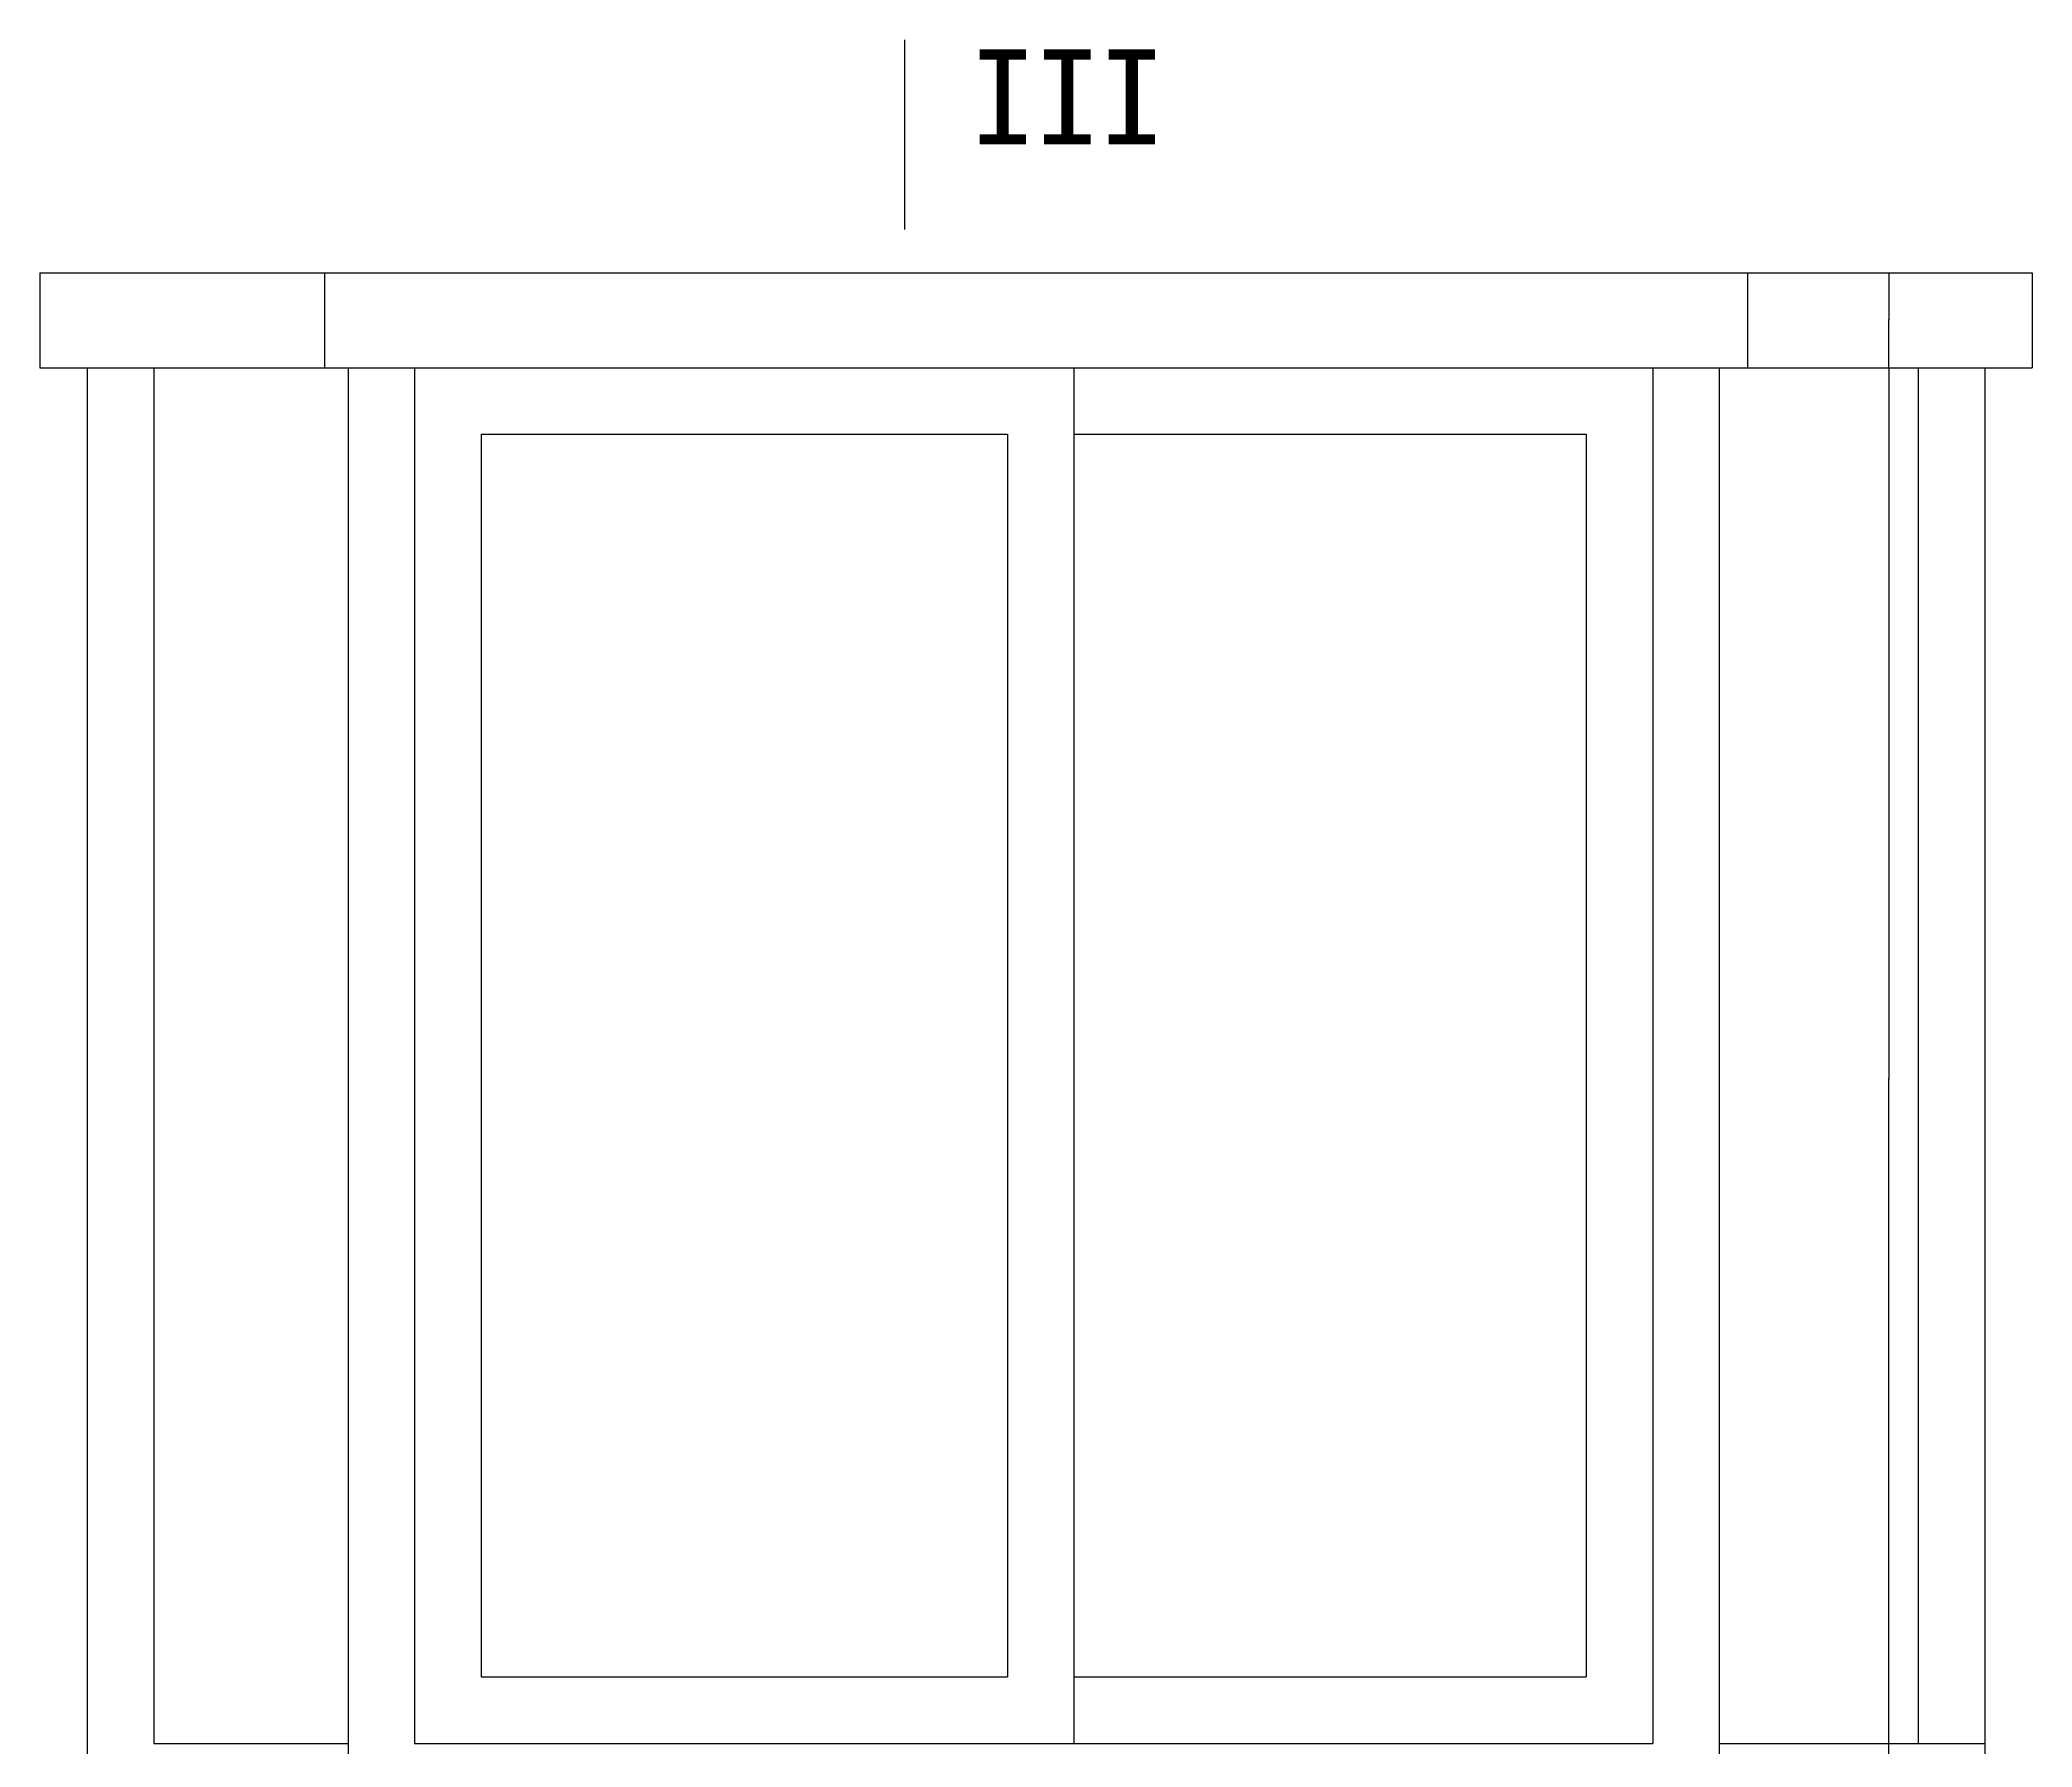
# Model space of a CAD drawing. Header units: metres. Extents: x -3162 to 6352, y -3306 to 1625.
# Drawn here: x 4252 to 6352, y -1256 to 544 of the extents above; entities that cross this region are included whole.
import ezdxf

# ---------------------------------------------------------------- set-up
doc = ezdxf.new("R2010")
doc.units = ezdxf.units.M
for name, color, linetype in [('E_WALL', 255, 'Continuous'), ('LM', 141, 'Continuous'), ('PUB_DIM', 3, 'Continuous')]:
    doc.layers.add(name, color=color, linetype=linetype)
doc.dimstyles.get("Standard").update_dxf_attribs({"dimtxt": 2.5, "dimasz": 2.5, "dimexe": 1.25, "dimexo": 0.625, "dimtad": 1, "dimcen": 2.5, "dimazin": 3, "dimtfac": 1, "dimtmove": 0, "dimatfit": 3})

# ---------------------------------------------------------------- blocks, each defined once
blk = doc.blocks.new('*D30')
for p, q in [((6200.56, 198.47), (6200.56, -551.53)), ((6200.31, -551.53), (6200.06, -551.53)), ((6200.56, -1301.53), (6200.56, -551.53)), ((6200.56, -551.53), (6200.56, -551.53)), ((6200.81, -551.53), (6201.06, -551.53))]:
    blk.add_line(p, q)
at = {"layer": 'Defpoints'}
for p in [(6200.56, 198.47), (6200.56, -551.53), (6200.56, -1301.53)]:
    blk.add_point(p, dxfattribs=at)
at = {"layer": 'PUB_DIM', "insert": (6200.56, -550.405), "char_height": 1, "attachment_point": 5}
blk.add_mtext('0', dxfattribs=at)
blk = doc.blocks.new('*D38')
for p, q in [((6200.56, 298.47), (6200.56, 248.47)), ((6200.31, 248.47), (6200.06, 248.47)), ((6200.56, 198.47), (6200.56, 248.47)), ((6200.56, 248.47), (6200.56, 248.47)), ((6200.81, 248.47), (6201.06, 248.47))]:
    blk.add_line(p, q)
at = {"layer": 'Defpoints'}
for p in [(6200.56, 298.47), (6200.56, 248.47), (6200.56, 198.47)]:
    blk.add_point(p, dxfattribs=at)
at = {"layer": 'PUB_DIM', "insert": (6200.56, 249.595), "char_height": 1, "attachment_point": 5}
blk.add_mtext('0', dxfattribs=at)

msp = doc.modelspace()

# ---------------------------------------------------------------- linework, layer by layer
at = {"layer": 'E_WALL'}
for p, q in [((4251.7, 298.47), (6351.7, 298.47)), ((4251.7, 298.47), (4251.7, 198.47)), ((4551.7, 298.47), (4551.7, 198.47)), ((6051.7, 298.47), (6051.7, 198.47)), ((6351.7, 298.47), (6351.7, 198.47)), ((4251.7, 198.47), (6351.7, 198.47)), ((4301.7, 198.47), (4301.7, -1801.53)), ((6301.7, 198.47), (6301.7, -1801.53))]:
    msp.add_line(p, q, dxfattribs=at)
at = {"layer": 'LM'}
for p, q in [((4371.7, 198.47), (4371.7, -1251.53)), ((4576.7, 198.47), (4576.7, -1801.53)), ((4646.7, 198.47), (4646.7, -1251.53)), ((5341.7, 198.47), (5341.7, -1251.53)), ((5951.7, 198.47), (5951.7, -1251.53)), ((6021.7, 198.47), (6021.7, -1801.53)), ((6231.7, 198.47), (6231.7, -1251.53)), ((4716.7, 128.47), (4716.7, -1181.53)), ((4716.7, 128.47), (5271.7, 128.47)), ((5271.7, 128.47), (5271.7, -1181.53)), ((5341.7, 128.47), (5881.7, 128.47)), ((5881.7, 128.47), (5881.7, -1181.53)), ((4716.7, -1181.53), (5271.7, -1181.53)), ((5341.7, -1181.53), (5881.7, -1181.53)), ((4371.7, -1251.53), (4576.7, -1251.53)), ((4646.7, -1251.53), (5951.7, -1251.53)), ((6021.7, -1251.53), (6301.7, -1251.53))]:
    msp.add_line(p, q, dxfattribs=at)
at = {"layer": 'PUB_DIM'}
msp.add_lwpolyline([(5163.12, 544.03), (5163.12, 344.03)], dxfattribs=at)

# ---------------------------------------------------------------- texts
msp.add_text('III', height=100, dxfattribs=at).set_placement((5232.64, 434.03))

# ---------------------------------------------------------------- dimensions: what is measured, and where the dimension line sits
for base, p1, p2, picture, middle in [((6200.56, 248.47), (6200.56, 198.47), (6200.56, 298.47), '*D38', (6200.56, 249.595)), ((6200.56, -551.53), (6200.56, -1301.53), (6200.56, 198.47), '*D30', (6200.56, -550.405))]:
    dim = msp.add_linear_dim(base=base, p1=p1, p2=p2, dimstyle='Standard', dxfattribs=at)
    dim.commit()
    dim.dimension.update_dxf_attribs({"geometry": picture, "text_midpoint": middle})

doc.saveas('drawing.dxf')
